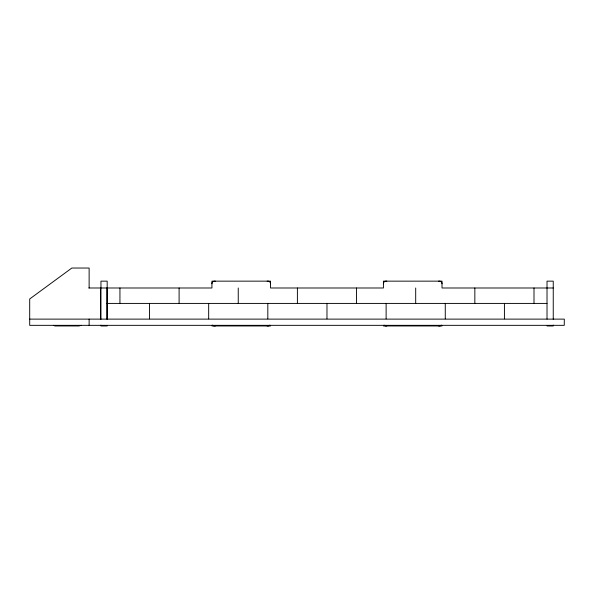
<?xml version="1.0" encoding="UTF-8"?>
<svg xmlns="http://www.w3.org/2000/svg" width="594" height="594" viewBox="0 0 594 594"><rect width="100%" height="100%" fill="white"/><g stroke="black" fill="none" stroke-linecap="round" stroke-linejoin="round"><path stroke-width="0.89" d="M81.192 325.326L78.928 325.965L54.99 325.958L53.349 325.326M215.332 281.148L214.308 281.155A2.584 2.584 0 0 0 211.932 283.739M386.82 281.148L385.803 281.155A2.584 2.584 0 0 0 383.427 283.739M267.122 325.965L268.139 325.958A2.584 2.584 0 0 0 269.862 325.104M438.61 325.965L439.634 325.958A2.584 2.584 0 0 0 441.357 325.104M88.796 287.993L100.445 287.993L100.445 319.119M100.958 287.993L211.932 287.993L211.932 281.148L270.522 281.148L270.522 287.993L383.42 287.993L383.42 281.148L442.01 281.148L442.01 287.993L553.244 287.993M106.927 303.415L547.015 303.415M29.7 319.119L564.3 319.119L564.263 325.341L29.7 325.341L29.7 298.968L71.844 268.035L89.13 268.035L89.13 287.993M107.18 325.965L100.958 325.965L100.958 325.104M211.932 325.965L270.522 325.965M383.42 325.965L442.01 325.965M547.015 325.965L553.244 325.965L553.244 325.104M438.61 281.148L439.634 281.155A2.584 2.584 0 0 1 442.01 283.739M267.122 281.148L268.139 281.155A2.584 2.584 0 0 1 270.515 283.739M386.82 325.965L385.803 325.958A2.584 2.584 0 0 1 384.08 325.104M215.332 325.965L214.308 325.958A2.584 2.584 0 0 1 212.585 325.104M553.244 319.29L553.244 281.148L547.015 281.148L547.015 319.119M533.999 287.993L533.999 303.415M504.425 303.415L504.425 318.829M474.844 287.993L474.844 303.415M445.27 303.415L445.27 318.829M415.696 287.993L415.696 303.415M386.122 303.415L386.122 318.829M356.548 287.993L356.548 303.415M326.975 303.415L326.975 318.829M297.394 287.993L297.394 303.415M267.82 303.415L267.82 318.829M238.246 287.993L238.246 303.415M208.672 303.415L208.672 318.829M179.098 287.993L179.098 303.415M149.525 303.415L149.525 318.829M119.943 287.993L119.943 303.415M107.18 319.119L107.18 281.148L100.958 281.148L100.958 319.29M106.927 287.993L106.927 319.119M89.13 319.119L89.13 325.341"/></g></svg>
